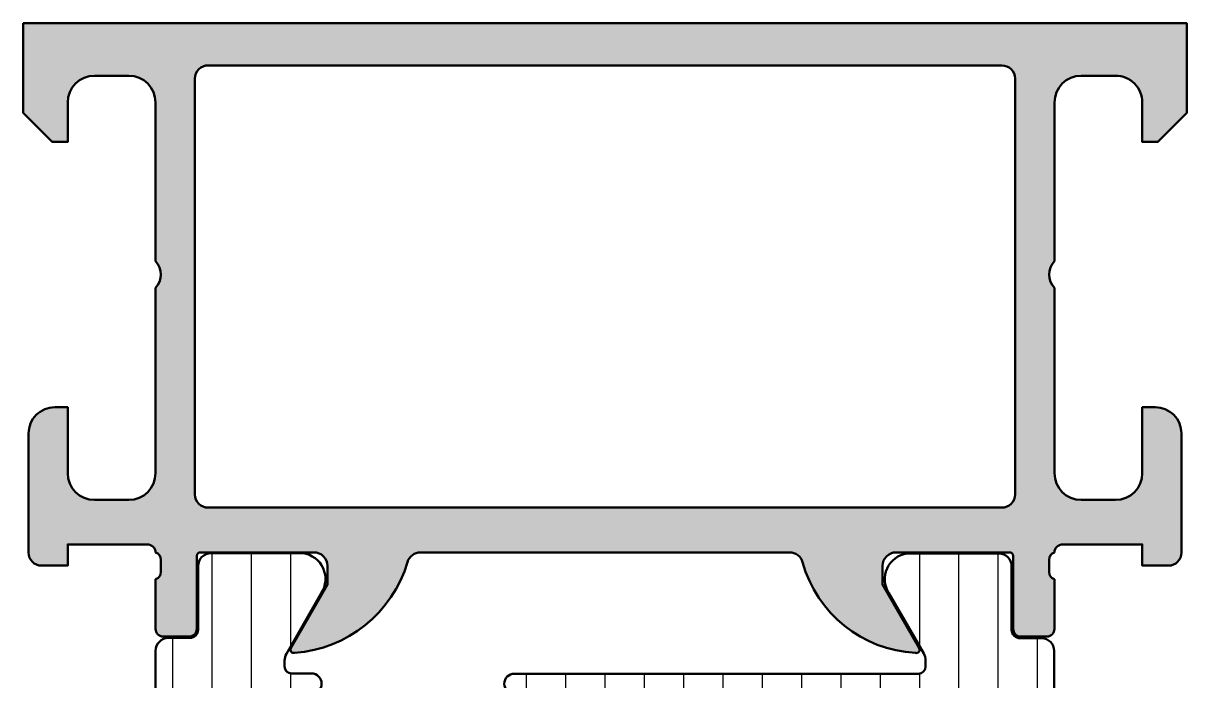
# Model space of a CAD drawing. Extents: x 0 to 104, y -25 to 90.
# Drawn here: x 30.01 to 73.99, y 65.15 to 89.98 of the extents above; entities that cross this region are included whole.
import ezdxf

# ---------------------------------------------------------------- set-up
doc = ezdxf.new("R2010")
doc.units = 0
for name, color, linetype, lineweight in [('0S-Alu contour', 7, 'Continuous', 50), ('0S-Alu hatch', 252, 'Continuous', 25), ('0S-Plastic contour', 254, 'Continuous', 50), ('0S-Plastic hatch', 253, 'Continuous', 25)]:
    doc.layers.add(name, color=color, linetype=linetype, lineweight=lineweight)
pattern_1 = [(90, (0, 0), (-1.4859, 0), [])]

# ---------------------------------------------------------------- blocks, each defined once
blk = doc.blocks.new('345120__AD4BCB00_28C8_455F_AEE7_63F53128091C_')
at = {"layer": '0S-Alu hatch'}
h = blk.add_hatch(color=256, dxfattribs=at)
edge = h.paths.add_edge_path()
edge.add_line((30.01001982400349, 89.97999999999998), (30.0100198240035, 86.59411009216667))
edge.add_line((30.0100198240035, 86.59411009216667), (31.10413754556472, 85.49999237060545))
edge.add_line((31.10413754556472, 85.49999237060545), (31.68997099584903, 85.49999237060545))
edge.add_line((31.68997099584903, 85.49999237060545), (31.68997099145812, 86.9903561048895))
edge.add_ellipse((32.70005739516879, 86.99035610490422), major_axis=(-1.010086403710666, 0), ratio=1, start_angle=270.00000000083594, end_angle=360, ccw=False)
edge.add_line((32.70005739515405, 88.0004425086149), (33.9999650182035, 88.00044250638472))
edge.add_ellipse((33.99996501530947, 86.99038769657783), major_axis=(-1.010054809806888, 0), ratio=1, start_angle=180, end_angle=269.9999998358352, ccw=False)
edge.add_line((35.01001982511636, 86.9903876965836), (35.01001982400424, 80.99398500629165))
edge.add_ellipse((34.47518048368517, 80.48999999999997), major_axis=(-0.7348836686984943, 0), ratio=1, start_angle=136.7012535035812, end_angle=223.2987464964463, ccw=False)
edge.add_line((35.01001982400448, 79.98601499370857), (35.01001982573198, 72.99005879773142))
edge.add_ellipse((33.99996102627329, 72.99005879773019), major_axis=(-1.010058799458697, 0), ratio=1, start_angle=90.000000000071, end_angle=180, ccw=False)
edge.add_line((33.99996102627453, 71.9799999982715), (32.70005846513385, 71.97999999617475))
edge.add_ellipse((32.70005846646215, 72.99008747058362), major_axis=(-1.010087474408862, 0), ratio=1, start_angle=0, end_angle=89.99999992465428, ccw=False)
edge.add_line((31.68997099205329, 72.99008747056892), (31.6899709958632, 75.48000000007649))
edge.add_line((31.6899709958632, 75.48000000007649), (31.20005846637092, 75.4800000038252))
edge.add_arc((31.20005846640918, 74.4899125294693), 0.9900874743559029, 90.00000000221404, 180.0007771263279)
edge.add_line((30.20997099214435, 74.48989910051021), (30.21003203054565, 69.98997024217189))
edge.add_arc((30.70000129041309, 69.98997688836201), 0.4899692599125232, 180.0007771887011, 269.9995628680093)
edge.add_line((30.6999975522453, 69.50000762846375), (31.69003203103475, 69.50000007628228))
edge.add_line((31.69003203103475, 69.50000007628228), (31.69003203103475, 70.29999542236327))
edge.add_line((31.69003203103475, 70.29999542236327), (34.69993025669233, 70.29999542236327))
edge.add_ellipse((34.70055755761948, 69.99062467693963), major_axis=(-0.3093713814017529, 0), ratio=1, start_angle=181.2535277078322, end_angle=270.11617661619397, ccw=False)
edge.add_ellipse((34.92109182472665, 69.72247177861031), major_axis=(-0.2888950563268075, 0), ratio=1, start_angle=178.8557447408052, end_angle=252.1064047614534, ccw=False)
edge.add_line((35.20992927126912, 69.716702632669), (35.20992927126913, 69.26330995992463))
edge.add_ellipse((34.92106117562599, 69.25754871113688), major_axis=(-0.2889255417371193, 0), ratio=1, start_angle=107.9133206864804, end_angle=181.1425681414681, ccw=False)
edge.add_line((35.00992827126913, 68.98262943574855), (35.00992827126913, 67.10999437060545))
edge.add_arc((35.29992827126913, 67.10999437060543), 0.2899999999999991, 180, 270)
edge.add_line((35.29992827126913, 66.81999437060543), (36.27990259031192, 66.81999437060546))
edge.add_arc((36.27990259031192, 67.10999437060545), 0.289999999999992, 270.0000000000014, 360)
edge.add_line((36.56990259031191, 67.10999437060545), (36.56990259031192, 69.86999237060544))
edge.add_ellipse((36.69990259031191, 69.86999237060546), major_axis=(-0.1299999999999954, 0), ratio=1, start_angle=270.00172819864645, end_angle=360, ccw=False)
edge.add_line((36.69989866915357, 69.99999237054632), (40.9998952533339, 70.00012207024645))
edge.add_ellipse((40.99991063594465, 69.49013495270451), major_axis=(-0.5099871177739304, 0), ratio=1, start_angle=180, end_angle=270.00172819791635, ccw=False)
edge.add_line((41.50989775371859, 69.49013495270451), (41.50989775369089, 68.78744563776674))
edge.add_line((41.50989775369089, 68.78744563776674), (40.12053311515373, 66.3809875903686))
edge.add_arc((40.23549584066673, 66.3276971746127), 0.1267134431258742, 155.1301469601602, 285.3449848643915)
edge.add_arc((39.92092961992366, 71.00638100774353), 4.813483216037499, 274.1471000586061, 343.4516360774273)
edge.add_ellipse((45.02391231498486, 69.4901220703124), major_axis=(-0.5100000000000832, 0), ratio=1, start_angle=269.9999999999992, end_angle=343.45163607743103, ccw=False)
edge.add_line((45.02391231498487, 70.00012207031247), (58.97899216622349, 70.00012207031249))
edge.add_ellipse((58.97899216622347, 69.49012207031234), major_axis=(-0.5100000000001473, 0), ratio=1, start_angle=195.5022685849568, end_angle=269.9999999999984, ccw=False)
edge.add_arc((63.97793569554375, 70.87666495980142), 4.67767169293935, 195.5022685849554, 266.9729966327641)
edge.add_arc((63.76732575708095, 66.32526302328627), 0.1251541355330906, 253.0907041385972, 386.3817672936331)
edge.add_line((63.87944549077118, 66.38087527875453), (62.49001600930634, 68.78744563776672))
edge.add_line((62.49001600930634, 68.78744563776672), (62.49001600927865, 69.49013495270411))
edge.add_ellipse((63.00000312705274, 69.49013495270435), major_axis=(-0.5099871177740951, 0), ratio=1, start_angle=270.00009934836737, end_angle=360, ccw=False)
edge.add_line((63.00000224275746, 70.00012207047767), (67.3000416381901, 70.00012952636665))
edge.add_ellipse((67.30004186360382, 69.8701296997072), major_axis=(-0.1299998266596383, 0), ratio=1, start_angle=180, end_angle=270.0000993482501, ccw=False)
edge.add_line((67.43004169026347, 69.87012969970701), (67.43004169026345, 67.11013169970701))
edge.add_arc((67.72004169026344, 67.11013169970701), 0.2900000000000062, 180, 270.0000000000028)
edge.add_line((67.72004169026347, 66.820131699707), (68.70001600930621, 66.820131699707))
edge.add_arc((68.70001600930621, 67.11013169970701), 0.2900000000000062, 270, 360)
edge.add_line((68.99001600930622, 67.11013169970701), (68.99001600930622, 68.98276676485011))
edge.add_ellipse((69.07888310494936, 69.25768604023841), major_axis=(-0.2889255417370959, 0), ratio=1, start_angle=-1.1425681412202948, end_angle=72.08667931351869, ccw=False)
edge.add_line((68.79001500930622, 69.26344728902491), (68.79001500930623, 69.71683996177029))
edge.add_ellipse((69.07885245584922, 69.72260910771564), major_axis=(-0.2888950563273979, 0), ratio=1, start_angle=-72.10678556623918, end_angle=1.1442552599934857, ccw=False)
edge.add_ellipse((69.29932459227003, 69.99068701524968), major_axis=(-0.3093091018264444, 0), ratio=1, start_angle=269.8785649570831, end_angle=358.73221604357985, ccw=False)
edge.add_line((69.2999801542722, 70.29999542236325), (72.30987791726523, 70.29999542236327))
edge.add_line((72.30987791726523, 70.29999542236327), (72.30987791726523, 69.50000007628228))
edge.add_line((72.30987791726523, 69.50000007628228), (73.2999123960666, 69.50000762846372))
edge.add_arc((73.29990865789183, 69.98997688835702), 0.4899692599075602, 270.0004371328058, 359.9992228117678)
edge.add_line((73.78987791775431, 69.98997024217388), (73.7899389561556, 74.48989910051957))
edge.add_arc((72.79985148185719, 74.48991252943571), 0.9900874743894764, 359.9992228764861, 450.0000000002698)
edge.add_line((72.79985148185253, 75.48000000382518), (72.30993895243678, 75.48000000007649))
edge.add_line((72.30993895243678, 75.48000000007649), (72.3099389562467, 72.99008747058421))
edge.add_ellipse((71.29985148184491, 72.99008747057654), major_axis=(-1.010087474401785, 0), ratio=1, start_angle=90.00000006134832, end_angle=180, ccw=False)
edge.add_line((71.29985148292644, 71.97999999617475), (69.99994270196751, 71.97999999861781))
edge.add_ellipse((69.99994270197689, 72.99004876278987), major_axis=(-1.01004876417204, 0), ratio=1, start_angle=0, end_angle=89.999999999468, ccw=False)
edge.add_line((68.98989393780485, 72.99004876279929), (68.98989393899305, 79.98601499370825))
edge.add_ellipse((69.52473327931207, 80.48999999999997), major_axis=(-0.7348836686985074, 0), ratio=1, start_angle=-43.2987464964765, end_angle=43.29874649645137, ccw=False)
edge.add_line((68.98989393899328, 80.99398500629194), (68.98989393830392, 86.99039773154487))
edge.add_ellipse((69.99993871282162, 86.99039773154546), major_axis=(-1.010044774517695, 0), ratio=1, start_angle=270.0000001645236, end_angle=360, ccw=False)
edge.add_line((69.9999387099213, 88.00044250606315), (71.29985255312631, 88.0004425086149))
edge.add_ellipse((71.2998525531361, 86.99035610490915), major_axis=(-1.010086403705727, 0), ratio=1, start_angle=180, end_angle=270.00000000055536, ccw=False)
edge.add_line((72.30993895684183, 86.99035610491894), (72.30993895245093, 85.49999237060545))
edge.add_line((72.30993895245093, 85.49999237060545), (72.89577240273525, 85.49999237060545))
edge.add_line((72.89577240273525, 85.49999237060545), (73.98989012429645, 86.59411009216666))
edge.add_line((73.98989012429645, 86.59411009216666), (73.98989012429648, 89.97999999999998))
edge.add_line((73.98989012429648, 89.97999999999998), (30.01001982400349, 89.97999999999998))
edge = h.paths.add_edge_path()
edge.add_ellipse((37.00003782366018, 87.88999115561674), major_axis=(-0.5000027408751322, 0), ratio=1, start_angle=269.9999999999992, end_angle=360, ccw=False)
edge.add_line((37.00003782366019, 88.38999389649186), (66.99987868020467, 88.38999389648433))
edge.add_ellipse((66.99987593933707, 87.88999115561674), major_axis=(-0.500002740875118, 0), ratio=1, start_angle=180, end_angle=269.9996859214303, ccw=False)
edge.add_line((67.49987868021219, 87.889991155617), (67.4998786802122, 72.18999968910977))
edge.add_ellipse((66.99987593933709, 72.18999968910977), major_axis=(-0.500002740875118, 0), ratio=1, start_angle=89.9999999999983, end_angle=180, ccw=False)
edge.add_line((66.99987593933707, 71.68999694823465), (37.00003782366006, 71.68999694823465))
edge.add_ellipse((37.00003782366019, 72.18999968910978), major_axis=(-0.5000027408751322, 0), ratio=1, start_angle=0, end_angle=89.99999999998528, ccw=False)
edge.add_line((36.50003508278505, 72.18999968910978), (36.50003508278505, 87.889991155617))
at = {"layer": '0S-Alu contour', "color": 7}
for points in [[(30.01001982400349, 89.97999999999998), (30.0100198240035, 86.59411009216667), (31.10413754556472, 85.49999237060545), (31.68997099584903, 85.49999237060545), (31.68997099145812, 86.9903561048895)], [(72.30993895684183, 86.99035610491894), (72.30993895245093, 85.49999237060545), (72.89577240273525, 85.49999237060545), (73.98989012429645, 86.59411009216666), (73.98989012429648, 89.97999999999998), (30.01001982400349, 89.97999999999998)], [(32.70005739515405, 88.0004425086149), (33.9999650182035, 88.00044250638472)], [(37.00003782366019, 88.38999389649186), (66.99987868020467, 88.38999389648433)], [(69.9999387099213, 88.00044250606315), (71.29985255312631, 88.0004425086149)], [(36.50003508278505, 72.18999968910978), (36.50003508278505, 87.889991155617)], [(67.49987868021219, 87.889991155617), (67.4998786802122, 72.18999968910977)], [(35.01001982511636, 86.9903876965836), (35.01001982400424, 80.99398500629165)], [(68.98989393899328, 80.99398500629194), (68.98989393830392, 86.99039773154487)], [(35.01001982400448, 79.98601499370857), (35.01001982573198, 72.99005879773142)], [(68.98989393780485, 72.99004876279929), (68.98989393899305, 79.98601499370825)], [(31.68997099205329, 72.99008747056892), (31.6899709958632, 75.48000000007649), (31.20005846637092, 75.4800000038252)], [(72.79985148185253, 75.48000000382518), (72.30993895243678, 75.48000000007649), (72.3099389562467, 72.99008747058421)], [(30.20997099214435, 74.48989910051021), (30.21003203054565, 69.98997024217189)], [(73.78987791775431, 69.98997024217388), (73.7899389561556, 74.48989910051957)], [(33.99996102627453, 71.9799999982715), (32.70005846513385, 71.97999999617475)], [(66.99987593933707, 71.68999694823465), (37.00003782366006, 71.68999694823465)], [(71.29985148292644, 71.97999999617475), (69.99994270196751, 71.97999999861781)], [(30.6999975522453, 69.50000762846375), (31.69003203103475, 69.50000007628228), (31.69003203103475, 70.29999542236327), (34.69993025669233, 70.29999542236327)], [(36.69989866915357, 69.99999237054632), (40.9998952533339, 70.00012207024645)], [(45.02391231498487, 70.00012207031247), (58.97899216622349, 70.00012207031249)], [(63.00000224275746, 70.00012207047767), (67.3000416381901, 70.00012952636665)], [(69.2999801542722, 70.29999542236325), (72.30987791726523, 70.29999542236327), (72.30987791726523, 69.50000007628228), (73.2999123960666, 69.50000762846372)], [(35.20992927126912, 69.716702632669), (35.20992927126913, 69.26330995992463)], [(36.56990259031191, 67.10999437060545), (36.56990259031192, 69.86999237060544)], [(41.50989775371859, 69.49013495270451), (41.50989775369089, 68.78744563776674), (40.12053311515373, 66.3809875903686)], [(63.87944549077118, 66.38087527875453), (62.49001600930634, 68.78744563776672), (62.49001600927865, 69.49013495270411)], [(67.43004169026347, 69.87012969970701), (67.43004169026345, 67.11013169970701)], [(68.79001500930622, 69.26344728902491), (68.79001500930623, 69.71683996177029)], [(35.00992827126913, 68.98262943574855), (35.00992827126913, 67.10999437060545)], [(68.99001600930622, 67.11013169970701), (68.99001600930622, 68.98276676485011)], [(35.29992827126913, 66.81999437060543), (36.27990259031192, 66.81999437060546)], [(67.72004169026347, 66.820131699707), (68.70001600930621, 66.820131699707)]]:
    blk.add_lwpolyline(points, dxfattribs=at)
at = {"layer": '0S-Alu contour', "color": 7, "extrusion": (0, 0, -1)}
for centre, radius, start, end in [((-32.70005739516879, 86.99035610490422), 1.010086403710666, 0, 89.99999999916409), ((-33.99996501530947, 86.99038769657783), 1.010054809806888, 90.00000016416485, 180), ((-37.00003782366018, 87.88999115561674), 0.5000027408751322, 0, 90.00000000000081), ((-66.99987593933707, 87.88999115561674), 0.500002740875118, 90.00031407856972, 180), ((-69.99993871282162, 86.99039773154546), 1.010044774517695, 0, 89.9999998354764), ((-71.2998525531361, 86.99035610490915), 1.010086403705727, 89.99999999944463, 180), ((-34.47518048368517, 80.48999999999997), 0.7348836686984943, 136.7012535035537, 223.2987464964188), ((-69.52473327931207, 80.48999999999997), 0.7348836686985074, 316.7012535035486, 43.29874649647645), ((-32.70005846646215, 72.99008747058362), 1.010087474408862, 270.0000000753457, 0), ((-33.99996102627329, 72.99005879773019), 1.010058799458697, 180, 269.999999999929), ((-69.99994270197689, 72.99004876278987), 1.01004876417204, 270.0000000005321, 0), ((-71.29985148184491, 72.99008747057654), 1.010087474401785, 180, 269.9999999386517), ((-37.00003782366019, 72.18999968910978), 0.5000027408751322, 270.0000000000147, 0), ((-66.99987593933709, 72.18999968910977), 0.500002740875118, 180, 270.0000000000017), ((-34.70055755761948, 69.99062467693963), 0.3093713814017529, 89.88382338380605, 178.7464722921678), ((-34.92109182472665, 69.72247177861031), 0.2888950563268075, 107.8935952385466, 181.1442552591949), ((-36.69990259031191, 69.86999237060546), 0.1299999999999954, 0, 89.99827180135355), ((-40.99991063594465, 69.49013495270451), 0.5099871177739304, 89.99827180208368, 180), ((-45.02391231498486, 69.4901220703124), 0.5100000000000832, 16.54836392256897, 90.0000000000008), ((-58.97899216622347, 69.49012207031234), 0.5100000000001473, 90.0000000000016, 164.4977314150432), ((-63.00000312705274, 69.49013495270435), 0.5099871177740951, 0, 89.99990065163264), ((-67.30004186360382, 69.8701296997072), 0.1299998266596383, 89.9999006517499, 180), ((-69.07885245584922, 69.72260910771564), 0.2888950563273979, 358.8557447400065, 72.10678556623934), ((-69.29932459227003, 69.99068701524968), 0.3093091018264444, 1.267783956420139, 90.12143504291694), ((-34.92106117562599, 69.25754871113688), 0.2889255417371193, 178.8574318585319, 252.0866793135196), ((-69.07888310494936, 69.25768604023841), 0.2889255417370959, 287.9133206864813, 1.14256814122025)]:
    blk.add_arc(centre, radius, start, end, dxfattribs=at)
at = {"layer": '0S-Alu contour', "color": 7}
for centre, radius, start, end in [((31.20005846640918, 74.4899125294693), 0.9900874743559029, 90.00000000221404, 180.0007771263279), ((72.79985148185719, 74.48991252943571), 0.9900874743894764, 359.9992228764861, 90.00000000026975), ((30.70000129041309, 69.98997688836201), 0.4899692599125232, 180.0007771887011, 269.9995628680093), ((73.29990865789183, 69.98997688835702), 0.4899692599075602, 270.0004371328058, 359.9992228117678), ((39.92092961992366, 71.00638100774353), 4.813483216037499, 274.1471000586061, 343.4516360774273), ((63.97793569554375, 70.87666495980142), 4.67767169293935, 195.5022685849554, 266.9729966327641), ((35.29992827126913, 67.10999437060543), 0.2899999999999991, 180, 270), ((36.27990259031192, 67.10999437060545), 0.289999999999992, 270.0000000000014, 0), ((67.72004169026344, 67.11013169970701), 0.2900000000000062, 180, 270.0000000000028), ((68.70001600930621, 67.11013169970701), 0.2900000000000062, 270, 0), ((40.23549584066673, 66.3276971746127), 0.1267134431258742, 155.1301469601602, 285.3449848643915), ((63.76732575708095, 66.32526302328627), 0.1251541355330906, 253.0907041385972, 26.38176729363305)]:
    blk.add_arc(centre, radius, start, end, dxfattribs=at)
blk = doc.blocks.new('284599__5489AD20_7511_4468_A2F4_61C1FBB0407B___2CBFC579_4E90_4104_95AC_3E2B73930142_')
at = {"layer": '0S-Plastic hatch'}
h = blk.add_hatch(dxfattribs=at)
h.set_pattern_fill('ANSI31', color=256, scale=0.4680000000000001, angle=45, style=0)
h.set_pattern_definition(pattern_1)
edge = h.paths.add_edge_path()
edge.add_arc((36.31035115734402, 67.08000300004718), 0.3100000000000023, 269.9999999994918, 360.0079247372467)
edge.add_line((36.62035115437881, 67.08004587700192), (36.62001921162703, 69.47993624934641))
edge.add_ellipse((37.11001518437641, 69.48000402261776), major_axis=(-0.4899959774363704, 0), ratio=1, start_angle=-90.00000000107758, end_angle=0.007924804668903107, ccw=False)
edge.add_line((37.11001518438563, 69.97000000005413), (40.58584232019495, 69.97000000004716))
edge.add_ellipse((40.44424867311881, 68.99018192532434), major_axis=(-0.9899960709244767, 0), ratio=1, start_angle=147.2592430116171, end_angle=261.77710364109817, ccw=False)
edge.add_line((41.27696037809969, 68.45475365110477), (39.95832421846442, 66.17080851286093))
edge.add_arc((40.39999718952937, 65.9158085390754), 0.5099999999999713, 150.0000034006556, 180.0057438232341)
edge.add_line((39.88999719209211, 65.91575741227533), (39.89001982531967, 65.68997393547717))
edge.add_arc((40.15001982405851, 65.69000000009252), 0.2600000000453182, 180.0057438170791, 269.9999999938667)
edge.add_line((40.15001982403068, 65.43000000004722), (40.90042646339479, 65.43000000004717))
edge.add_ellipse((40.90042646339479, 65.04074092693043), major_axis=(-0.3892590731167473, 0), ratio=1, start_angle=89.99999999999898, end_angle=269.999999999999, ccw=False)
edge.add_arc((40.90042646339479, 64.3400000000471), 0.3114818537665798, 90.00000000000134, 180)
edge.add_line((40.58894460962821, 64.3400000000471), (40.5889446096282, 64.13942920476094))
edge.add_ellipse((40.29951540491444, 64.13942920476094), major_axis=(-0.2894292047137625, 0), ratio=1, start_angle=0, end_angle=180, ccw=False)
edge.add_line((40.01008620020067, 64.13942920476094), (40.01008620020066, 64.34000000004725))
edge.add_arc((39.70008620020069, 64.34000000004724), 0.3099999999999667, 0, 86.6615612799523)
edge.add_line((39.71813867315834, 64.64947392175971), (39.5350070145432, 64.64947392175972))
edge.add_arc((39.53500701454318, 64.43947392175966), 0.2100000000000648, 89.99999999999419, 119.999999999996)
edge.add_line((39.43000701454316, 64.62133925655445), (37.79501982400363, 63.6773789619747))
edge.add_arc((38.80001982400369, 61.93666790036814), 2.009999999999894, 120.0000000000039, 180)
edge.add_line((36.7900198240038, 61.93666790036814), (36.79001982400379, 20.54333209967907))
edge.add_arc((38.80001982400376, 20.54333209967906), 2.009999999999962, 180, 240.0000000000016)
edge.add_line((37.79501982400383, 18.80262103807234), (39.4300070145435, 17.85866074349273))
edge.add_arc((39.5350070145435, 18.04052607828747), 0.2100000000000019, 240.0000000000012, 270.0000000000155)
edge.add_line((39.53500701454355, 17.83052607828747), (39.71813867315831, 17.83052607828752))
edge.add_arc((39.70008620020072, 18.13999999999997), 0.3099999999999475, 273.3384387200362, 360)
edge.add_line((40.01008620020066, 18.13999999999997), (40.01008620020066, 18.34057079528622))
edge.add_ellipse((40.29951540491443, 18.34057079528622), major_axis=(-0.2894292047137625, 0), ratio=1, start_angle=180, end_angle=360, ccw=False)
edge.add_line((40.58894460962819, 18.34057079528621), (40.58894460962819, 18.14000000000007))
edge.add_arc((40.90042646339472, 18.14000000000006), 0.31148185376653, 180, 270.0000000000052)
edge.add_ellipse((40.90042646339477, 17.43925907311677), major_axis=(-0.3892590731167544, 0), ratio=1, start_angle=90.00000000000318, end_angle=270.0000000000031, ccw=False)
edge.add_line((40.90042646339479, 17.05000000000002), (40.15001982403066, 17.04999999999999))
edge.add_arc((40.15001982403068, 16.78999999998251), 0.2600000000174809, 90.00000000000314, 179.9942561767024)
edge.add_line((39.89001982531967, 16.79002606462569), (39.88999719209208, 16.56424258771628))
edge.add_arc((40.39999718942559, 16.56419146094403), 0.5099999998962019, 179.9942561797482, 209.9999966024728)
edge.add_line((39.95832421846442, 16.30919148718627), (41.27696037809966, 14.02524634894245))
edge.add_ellipse((40.44424867311881, 13.48981807472284), major_axis=(-0.9899960709244806, 0), ratio=1, start_angle=98.22289635890257, end_angle=212.7407569883865, ccw=False)
edge.add_line((40.58584232019496, 12.50999999999999), (37.1100151843856, 12.50999999999302))
edge.add_ellipse((37.11001518438562, 12.9999959774386), major_axis=(-0.4899959774455791, 0), ratio=1, start_angle=-0.0003024817733034979, end_angle=89.9999999999983, ccw=False)
edge.add_line((36.62001920694687, 12.99999856427788), (36.62035115437881, 15.39995412303326))
edge.add_arc((36.31035115733804, 15.399996999994), 0.3100000000059852, 359.9920752615574, 449.9999999994024)
edge.add_line((36.31035115734127, 15.70999699999998), (35.50001714510139, 15.70999699999281))
edge.add_ellipse((35.50001714510143, 16.19999432109045), major_axis=(-0.4899973210976381, 0), ratio=1, start_angle=0, end_angle=89.99999999999591, ccw=False)
edge.add_line((35.01001982400378, 16.1999943210905), (35.01001982400378, 18.03999999999998))
edge.add_arc((34.80001982400376, 18.03999999999998), 0.2100000000000222, 0, 90.00000000000193)
edge.add_line((34.80001982400376, 18.25000000000001), (30.70001982400379, 18.24999999999995))
edge.add_ellipse((30.70001982400379, 18.73999999999995), major_axis=(-0.4899999999999949, 0), ratio=1, start_angle=0, end_angle=90, ccw=False)
edge.add_line((30.2100198240038, 18.73999999999995), (30.2100198240038, 19.57074922337434))
edge.add_ellipse((31.20001982400378, 19.57074922337434), major_axis=(-0.9899999999999842, 0), ratio=1, start_angle=285.00000000000273, end_angle=360, ccw=False)
edge.add_line((30.94378896935224, 20.5270157914005), (31.69001982400379, 20.7269677462716))
edge.add_line((31.69001982400379, 20.7269677462716), (31.69001982400379, 19.73))
edge.add_line((31.69001982400379, 19.73), (34.00001982400379, 19.73))
edge.add_arc((34.00001982400378, 20.74000000000001), 1.010000000000001, 270.0000000000004, 360)
edge.add_line((35.01001982400378, 20.74000000000001), (35.01001982400379, 23.74000000000002))
edge.add_arc((34.00001982400385, 23.74000000000002), 1.009999999999941, 0, 89.9999999999992)
edge.add_line((34.00001982400386, 24.74999999999996), (31.69001982400379, 24.74999999999998))
edge.add_line((31.69001982400379, 24.74999999999998), (31.69001982400379, 23.75303225372848))
edge.add_line((31.69001982400379, 23.75303225372848), (30.94378896935245, 23.95298420859941))
edge.add_ellipse((31.20001982400388, 24.9092507766257), major_axis=(-0.9900000000000998, 0), ratio=1, start_angle=0, end_angle=75.00000000000517, ccw=False)
edge.add_line((30.21001982400378, 24.90925077662572), (30.21001982400379, 25.74000000000005))
edge.add_ellipse((30.70001982400376, 25.74000000000004), major_axis=(-0.4899999999999701, 0), ratio=1, start_angle=270.0000000000008, end_angle=360, ccw=False)
edge.add_line((30.70001982400375, 26.23000000000001), (34.5000198240038, 26.23000000000001))
edge.add_arc((34.5000198240038, 26.73999999999999), 0.5099999999999838, 270, 360)
edge.add_line((35.01001982400378, 26.73999999999999), (35.01001982400378, 55.74000000004719))
edge.add_arc((34.50001982400378, 55.74000000004719), 0.5100000000000052, 0, 90.0000000000008)
edge.add_line((34.50001982400377, 56.25000000004719), (30.70001982400376, 56.25000000004719))
edge.add_ellipse((30.70001982400376, 56.74000000004716), major_axis=(-0.4899999999999664, 0), ratio=1, start_angle=0, end_angle=89.9999999999996, ccw=False)
edge.add_line((30.2100198240038, 56.74000000004715), (30.21001982400378, 57.57074922342158))
edge.add_ellipse((31.20001982400376, 57.57074922342159), major_axis=(-0.9899999999999771, 0), ratio=1, start_angle=284.9999999999974, end_angle=360, ccw=False)
edge.add_line((30.94378896935231, 58.52701579144775), (31.69001982400378, 58.72696774631877))
edge.add_line((31.69001982400378, 58.72696774631877), (31.69001982400379, 57.73000000004719))
edge.add_line((31.69001982400379, 57.73000000004719), (34.00001982400379, 57.73000000004719))
edge.add_arc((34.00001982400378, 58.7400000000472), 1.010000000000005, 270.0000000000004, 360)
edge.add_line((35.01001982400378, 58.74000000004719), (35.01001982400378, 61.7400000000472))
edge.add_arc((34.00001982400379, 61.7400000000472), 1.009999999999998, 0, 90.0000000000012)
edge.add_line((34.00001982400377, 62.7500000000472), (31.69001982400379, 62.75000000004713))
edge.add_line((31.69001982400379, 62.75000000004713), (31.69001982400379, 61.75303225377563))
edge.add_line((31.69001982400379, 61.75303225377563), (30.94378896935217, 61.95298420864675))
edge.add_ellipse((31.20001982400372, 62.90925077667285), major_axis=(-0.9899999999999335, 0), ratio=1, start_angle=0, end_angle=74.99999999999591, ccw=False)
edge.add_line((30.21001982400379, 62.90925077667285), (30.21001982400379, 63.74000000004723))
edge.add_ellipse((30.70001982400379, 63.74000000004722), major_axis=(-0.4899999999999985, 0), ratio=1, start_angle=270.0000000000004, end_angle=360, ccw=False)
edge.add_line((30.70001982400379, 64.23000000004723), (34.80001982400378, 64.23000000004716))
edge.add_arc((34.80001982400377, 64.44000000004716), 0.210000000000008, 270.0000000000019, 360)
edge.add_line((35.01001982400378, 64.44000000004716), (35.01001982400378, 66.2800056789567))
edge.add_ellipse((35.5000171451015, 66.28000567895668), major_axis=(-0.4899973210977109, 0), ratio=1, start_angle=270.0000000000008, end_angle=360, ccw=False)
edge.add_line((35.50001714510149, 66.77000300005437), (36.31035115734127, 66.77000300004718))
at = {"layer": '0S-Plastic contour', "color": 7}
for points in [[(37.11001518438563, 69.97000000005413), (40.58584232019495, 69.97000000004716)], [(36.62035115437881, 67.08004587700192), (36.62001921162703, 69.47993624934641)], [(41.27696037809969, 68.45475365110477), (39.95832421846442, 66.17080851286093)], [(35.50001714510149, 66.77000300005437), (36.31035115734127, 66.77000300004718)], [(35.01001982400378, 64.44000000004716), (35.01001982400378, 66.2800056789567)], [(39.88999719209211, 65.91575741227533), (39.89001982531967, 65.68997393547717)], [(40.15001982403068, 65.43000000004722), (40.90042646339479, 65.43000000004717)], [(30.70001982400379, 64.23000000004723), (34.80001982400378, 64.23000000004716)], [(39.43000701454316, 64.62133925655445), (37.79501982400363, 63.6773789619747)], [(39.71813867315834, 64.64947392175971), (39.5350070145432, 64.64947392175972)], [(40.01008620020067, 64.13942920476094), (40.01008620020066, 64.34000000004725)], [(40.58894460962821, 64.3400000000471), (40.5889446096282, 64.13942920476094)], [(30.21001982400379, 62.90925077667285), (30.21001982400379, 63.74000000004723)], [(34.00001982400377, 62.7500000000472), (31.69001982400379, 62.75000000004713), (31.69001982400379, 61.75303225377563), (30.94378896935217, 61.95298420864675)], [(35.01001982400378, 58.74000000004719), (35.01001982400378, 61.7400000000472)], [(36.7900198240038, 61.93666790036814), (36.79001982400379, 20.54333209967907)], [(30.94378896935231, 58.52701579144775), (31.69001982400378, 58.72696774631877), (31.69001982400379, 57.73000000004719), (34.00001982400379, 57.73000000004719)], [(30.2100198240038, 56.74000000004715), (30.21001982400378, 57.57074922342158)], [(34.50001982400377, 56.25000000004719), (30.70001982400376, 56.25000000004719)], [(35.01001982400378, 26.73999999999999), (35.01001982400378, 55.74000000004719)], [(30.70001982400375, 26.23000000000001), (34.5000198240038, 26.23000000000001)], [(30.21001982400378, 24.90925077662572), (30.21001982400379, 25.74000000000005)], [(34.00001982400386, 24.74999999999996), (31.69001982400379, 24.74999999999998), (31.69001982400379, 23.75303225372848), (30.94378896935245, 23.95298420859941)], [(35.01001982400378, 20.74000000000001), (35.01001982400379, 23.74000000000002)], [(30.94378896935224, 20.5270157914005), (31.69001982400379, 20.7269677462716), (31.69001982400379, 19.73), (34.00001982400379, 19.73)], [(30.2100198240038, 18.73999999999995), (30.2100198240038, 19.57074922337434)], [(37.79501982400383, 18.80262103807234), (39.4300070145435, 17.85866074349273)], [(34.80001982400376, 18.25000000000001), (30.70001982400379, 18.24999999999995)], [(35.01001982400378, 16.1999943210905), (35.01001982400378, 18.03999999999998)], [(40.01008620020066, 18.13999999999997), (40.01008620020066, 18.34057079528622)], [(40.58894460962819, 18.34057079528621), (40.58894460962819, 18.14000000000007)], [(39.53500701454355, 17.83052607828747), (39.71813867315831, 17.83052607828752)], [(39.89001982531967, 16.79002606462569), (39.88999719209208, 16.56424258771628)], [(40.90042646339479, 17.05000000000002), (40.15001982403066, 17.04999999999999)], [(39.95832421846442, 16.30919148718627), (41.27696037809966, 14.02524634894245)], [(36.31035115734127, 15.70999699999998), (35.50001714510139, 15.70999699999281)], [(36.62001920694687, 12.99999856427788), (36.62035115437881, 15.39995412303326)], [(40.58584232019496, 12.50999999999999), (37.1100151843856, 12.50999999999302)]]:
    blk.add_lwpolyline(points, dxfattribs=at)
at = {"layer": '0S-Plastic contour', "color": 7, "extrusion": (0, 0, -1)}
for centre, radius, start, end in [((-37.11001518437641, 69.48000402261776), 0.4899959774363705, 359.9920751953311, 90.00000000107762), ((-40.44424867311881, 68.99018192532434), 0.9899960709244767, 98.22289635890186, 212.740756988383), ((-35.5000171451015, 66.28000567895668), 0.4899973210977109, 0, 89.99999999999918), ((-40.90042646339479, 65.04074092693043), 0.3892590731167473, 90.00000000000104, 270.000000000001), ((-30.70001982400379, 63.74000000004722), 0.4899999999999985, 0, 89.99999999999959), ((-40.29951540491444, 64.13942920476094), 0.2894292047137625, 180, 0), ((-31.20001982400372, 62.90925077667285), 0.9899999999999337, 285.0000000000041, 0), ((-31.20001982400376, 57.57074922342159), 0.9899999999999771, 0, 75.00000000000264), ((-30.70001982400376, 56.74000000004716), 0.4899999999999665, 270.0000000000004, 0), ((-30.70001982400376, 25.74000000000004), 0.4899999999999701, 0, 89.99999999999918), ((-31.20001982400388, 24.9092507766257), 0.9900000000000998, 284.9999999999948, 0), ((-31.20001982400378, 19.57074922337434), 0.9899999999999842, 0, 74.99999999999727), ((-30.70001982400379, 18.73999999999995), 0.4899999999999949, 270, 0), ((-40.29951540491443, 18.34057079528622), 0.2894292047137625, 0, 180), ((-40.90042646339477, 17.43925907311677), 0.3892590731167544, 89.99999999999687, 269.9999999999968), ((-35.50001714510143, 16.19999432109045), 0.4899973210976381, 270.0000000000041, 0), ((-40.44424867311881, 13.48981807472284), 0.9899960709244808, 147.2592430116135, 261.7771036410974), ((-37.11001518438562, 12.9999959774386), 0.4899959774455791, 270.0000000000017, 0.0003024817733149)]:
    blk.add_arc(centre, radius, start, end, dxfattribs=at)
at = {"layer": '0S-Plastic contour', "color": 7}
for centre, radius, start, end in [((36.31035115734402, 67.08000300004718), 0.3100000000000023, 269.9999999994918, 0.0079247372467711), ((40.39999718952937, 65.9158085390754), 0.5099999999999713, 150.0000034006556, 180.0057438232341), ((40.15001982405851, 65.69000000009252), 0.2600000000453182, 180.0057438170791, 269.9999999938667), ((40.90042646339479, 64.3400000000471), 0.3114818537665798, 90.00000000000134, 180), ((34.80001982400377, 64.44000000004716), 0.210000000000008, 270.0000000000019, 0), ((39.53500701454318, 64.43947392175966), 0.2100000000000648, 89.99999999999419, 119.999999999996), ((39.70008620020069, 64.34000000004724), 0.3099999999999667, 0, 86.6615612799523), ((38.80001982400369, 61.93666790036814), 2.009999999999894, 120.0000000000039, 180), ((34.00001982400379, 61.7400000000472), 1.009999999999998, 0, 90.0000000000012), ((34.00001982400378, 58.7400000000472), 1.010000000000005, 270.0000000000004, 0), ((34.50001982400378, 55.74000000004719), 0.5100000000000052, 0, 90.0000000000008), ((34.5000198240038, 26.73999999999999), 0.5099999999999838, 270, 0), ((34.00001982400385, 23.74000000000002), 1.009999999999941, 0, 89.9999999999992), ((34.00001982400378, 20.74000000000001), 1.010000000000001, 270.0000000000004, 0), ((38.80001982400376, 20.54333209967906), 2.009999999999962, 180, 240.0000000000016), ((34.80001982400376, 18.03999999999998), 0.2100000000000222, 0, 90.00000000000193), ((39.70008620020072, 18.13999999999997), 0.3099999999999475, 273.3384387200362, 0), ((40.90042646339472, 18.14000000000006), 0.31148185376653, 180, 270.0000000000052), ((39.5350070145435, 18.04052607828747), 0.2100000000000019, 240.0000000000012, 270.0000000000155), ((40.15001982403068, 16.78999999998251), 0.2600000000174809, 90.00000000000314, 179.9942561767024), ((40.39999718942559, 16.56419146094403), 0.5099999998962019, 179.9942561797482, 209.9999966024728), ((36.31035115733804, 15.399996999994), 0.3100000000059852, 359.9920752615574, 89.99999999940248)]:
    blk.add_arc(centre, radius, start, end, dxfattribs=at)
blk = doc.blocks.new('284599__A21726DA_8A89_44D6_AFB0_68EF87FF96B7___6D2689E0_EB5F_433C_AA26_90F8A80AC4B4_')
at = {"layer": '0S-Plastic hatch'}
h = blk.add_hatch(dxfattribs=at)
h.set_pattern_fill('ANSI31', color=256, scale=0.4680000000000001, angle=45, style=0)
h.set_pattern_definition(pattern_1)
edge = h.paths.add_edge_path()
edge.add_line((68.97999312112317, 66.28000567895667), (68.97999312112314, 64.4400000000472))
edge.add_arc((69.19999312112319, 64.4400000000472), 0.2200000000000415, 180, 270)
edge.add_line((69.19999312112319, 64.22000000004716), (73.29999312112315, 64.22000000004715))
edge.add_ellipse((73.2999931211232, 63.74000000004717), major_axis=(-0.4799999999999756, 0), ratio=1, start_angle=180, end_angle=270.0000000000051, ccw=False)
edge.add_line((73.77999312112317, 63.74000000004718), (73.77999312112311, 62.90925077667278))
edge.add_ellipse((72.79999312112318, 62.90925077667284), major_axis=(-0.9799999999999327, 0), ratio=1, start_angle=105.0000000000079, end_angle=180, ccw=False)
edge.add_line((73.05363578532376, 61.96264346690965), (72.31999312112313, 61.76606450750401))
edge.add_line((72.31999312112313, 61.76606450750401), (72.31999312112313, 62.76000000004708))
edge.add_line((72.31999312112313, 62.76000000004708), (69.99999312112315, 62.76000000004717))
edge.add_arc((69.99999312112311, 61.74000000004717), 1.019999999999996, 89.99999999999761, 180)
edge.add_line((68.97999312112312, 61.74000000004719), (68.97999312112307, 58.74000000004718))
edge.add_arc((69.99999312112307, 58.74000000004717), 1.019999999999996, 180, 269.9999999999976)
edge.add_line((69.99999312112303, 57.72000000004718), (72.31999312112306, 57.72000000004712))
edge.add_line((72.31999312112306, 57.72000000004712), (72.31999312112308, 58.71393549259032))
edge.add_line((72.31999312112308, 58.71393549259032), (73.05363578532352, 58.51735653318481))
edge.add_ellipse((72.79999312112305, 57.57074922342152), major_axis=(-0.9800000000000002, 0), ratio=1, start_angle=180, end_angle=255, ccw=False)
edge.add_line((73.77999312112306, 57.57074922342153), (73.77999312112303, 56.74000000004708))
edge.add_ellipse((73.29999312112307, 56.74000000004707), major_axis=(-0.4799999999999613, 0), ratio=1, start_angle=90, end_angle=180, ccw=False)
edge.add_line((73.29999312112307, 56.26000000004712), (69.49999312112303, 56.26000000004717))
edge.add_arc((69.49999312112305, 55.74000000004716), 0.5200000000000174, 90.00000000000314, 180)
edge.add_line((68.97999312112304, 55.74000000004716), (68.97999312112253, 26.73999999999999))
edge.add_arc((69.49999312112251, 26.73999999999999), 0.5199999999999818, 180, 270)
edge.add_line((69.49999312112251, 26.22000000000001), (73.29999312112255, 26.21999999999995))
edge.add_ellipse((73.2999931211226, 25.73999999999998), major_axis=(-0.4799999999999649, 0), ratio=1, start_angle=180, end_angle=270.0000000000034, ccw=False)
edge.add_line((73.77999312112256, 25.73999999999998), (73.77999312112252, 24.90925077662564))
edge.add_ellipse((72.79999312112244, 24.90925077662565), major_axis=(-0.980000000000075, 0), ratio=1, start_angle=104.99999999999369, end_angle=180, ccw=False)
edge.add_line((73.05363578532283, 23.96264346686225), (72.31999312112254, 23.76606450745684))
edge.add_line((72.31999312112254, 23.76606450745684), (72.31999312112252, 24.75999999999994))
edge.add_line((72.31999312112252, 24.75999999999994), (69.99999312112243, 24.75999999999994))
edge.add_arc((69.99999312112243, 23.74), 1.019999999999928, 90, 180)
edge.add_line((68.9799931211225, 23.74000000000002), (68.97999312112243, 20.73999999999999))
edge.add_arc((69.99999312112243, 20.73999999999998), 1.019999999999981, 180, 270)
edge.add_line((69.99999312112243, 19.72), (72.31999312112245, 19.71999999999995))
edge.add_line((72.31999312112245, 19.71999999999995), (72.31999312112247, 20.71393549254314))
edge.add_line((72.31999312112247, 20.71393549254314), (73.053635785323, 20.51735653313754))
edge.add_ellipse((72.79999312112248, 19.57074922337431), major_axis=(-0.9799999999999561, 0), ratio=1, start_angle=180, end_angle=254.99999999999682, ccw=False)
edge.add_line((73.77999312112244, 19.57074922337427), (73.77999312112239, 18.73999999999988))
edge.add_ellipse((73.29999312112238, 18.73999999999988), major_axis=(-0.4799999999999898, 0), ratio=1, start_angle=90, end_angle=180, ccw=False)
edge.add_line((73.29999312112238, 18.25999999999988), (69.19999312112242, 18.26))
edge.add_arc((69.1999931211224, 18.03999999999998), 0.2200000000000202, 89.99999999999628, 180)
edge.add_line((68.97999312112239, 18.03999999999999), (68.97999312112236, 16.1999943210905))
edge.add_ellipse((68.49999580002466, 16.1999943210905), major_axis=(-0.4799973210976845, 0), ratio=1, start_angle=90, end_angle=180, ccw=False)
edge.add_line((68.49999580002466, 15.71999699999282), (67.68966178778231, 15.71999700000002))
edge.add_arc((67.68966178778226, 15.39999699999991), 0.3200000000001104, 89.99999999998728, 180.0079248428868)
edge.add_line((67.3696617908431, 15.39995273932772), (67.36999373359484, 13.00006236694499))
edge.add_ellipse((66.88999776077102, 12.99999597740812), major_axis=(-0.4799959774150587, 0), ratio=1, start_angle=89.99999999638862, end_angle=180.0079247336595, ccw=False)
edge.add_line((66.88999776074078, 12.51999999999306), (63.41489127612707, 12.52000000000008))
edge.add_ellipse((63.5557642720073, 13.48981807472293), major_axis=(-0.9799960709244713, 0), ratio=1, start_angle=-32.754707704905115, end_angle=81.73518387497859, ccw=False)
edge.add_line((62.73159290657348, 14.0200386509234), (64.05034898099638, 16.30419148770038))
edge.add_arc((63.60001575559682, 16.56419146097192), 0.5199999999999702, 330.0000034006527, 360.0057438232976)
edge.add_line((64.12001575298385, 16.56424359025828), (64.11999311975626, 16.79002706700078))
edge.add_arc((63.8499931210404, 16.78999999992749), 0.2700000000725762, 0.0057438113683433, 89.99999998807768)
edge.add_line((63.84999312109658, 17.06000000000007), (48.57100665410336, 17.06000000000091))
edge.add_ellipse((48.57100665410337, 17.43925907311738), major_axis=(-0.3792590731164722, 0), ratio=1, start_angle=-90.00000000000102, end_angle=89.99999999999898, ccw=False)
edge.add_line((48.57100665410339, 17.81851814623385), (61.95485714260001, 17.81851814623363))
edge.add_arc((61.95485714260001, 18.14000000000016), 0.321481853766528, 270, 360)
edge.add_line((62.27633899636654, 18.14000000000016), (62.27633899636654, 18.34057079528633))
edge.add_ellipse((62.55576820108031, 18.34057079528633), major_axis=(-0.2794292047137645, 0), ratio=1, start_angle=180, end_angle=360, ccw=False)
edge.add_line((62.83519740579407, 18.34057079528632), (62.83519740579407, 18.14000000000007))
edge.add_arc((63.155197405794, 18.14000000000006), 0.3199999999999292, 180, 273.2858470668808)
edge.add_line((63.17353898004064, 17.82052607828796), (64.46500593058262, 17.82052607828754))
edge.add_arc((64.46500593058266, 18.04052607828755), 0.2200000000000166, 269.9999999999852, 300.0000000000014)
edge.add_line((64.57500593058269, 17.85000048945496), (66.20999312112238, 18.79396078403456))
edge.add_arc((65.19999312112246, 20.54333209967915), 2.019999999999978, 299.9999999999977, 360)
edge.add_line((67.21999312112244, 20.54333209967912), (67.21999312112312, 61.93666790036814))
edge.add_arc((65.19999312112324, 61.93666790036818), 2.019999999999882, 0, 59.99999999999507)
edge.add_line((66.20999312112333, 63.68603921601255), (64.5750059305838, 64.62999951059234))
edge.add_arc((64.46500593058373, 64.43947392175977), 0.2200000000000307, 59.9999999999834, 89.99999999998889)
edge.add_line((64.46500593058377, 64.65947392175981), (63.17353898004355, 64.65947392175966))
edge.add_arc((63.15519740579507, 64.34000000004731), 0.320000000000277, 86.71415293279529, 180)
edge.add_line((62.83519740579479, 64.34000000004733), (62.83519740579482, 64.13942920476106))
edge.add_ellipse((62.55576820108105, 64.13942920476106), major_axis=(-0.2794292047137716, 0), ratio=1, start_angle=0, end_angle=180, ccw=False)
edge.add_line((62.27633899636728, 64.13942920476107), (62.2763389963673, 64.34000000004718))
edge.add_arc((61.95485714260072, 64.34000000004721), 0.3214818537665778, 0, 89.99999999999747)
edge.add_line((61.95485714260073, 64.6614818538138), (48.57100665410414, 64.66148185381402))
edge.add_ellipse((48.57100665410413, 65.04074092693044), major_axis=(-0.3792590731164154, 0), ratio=1, start_angle=-89.99999999999898, end_angle=90.00000000000108, ccw=False)
edge.add_line((48.57100665410412, 65.42000000004685), (63.84999312109631, 65.42000000004731))
edge.add_arc((63.84999312109631, 65.69000000006477), 0.2700000000174612, 270, 359.9942561767024)
edge.add_line((64.11999311975705, 65.68997293293532), (64.12001575298491, 65.91575641268227))
edge.add_arc((63.60001575559754, 65.9158085390754), 0.5200000000000208, 359.9942564954373, 389.999996599348)
edge.add_line((64.05034898099714, 66.17580851234698), (62.73159290657436, 68.459961349124))
edge.add_ellipse((63.55576427200821, 68.99018192532444), major_axis=(-0.9799960709244782, 0), ratio=1, start_angle=-81.73518387497239, end_angle=32.754707704901875, ccw=False)
edge.add_line((63.41489127612788, 69.96000000004727), (66.88999776074147, 69.96000000005418))
edge.add_ellipse((66.88999776074144, 69.48000402260864), major_axis=(-0.4799959774455403, 0), ratio=1, start_angle=179.9920752627074, end_angle=269.9999999999966, ccw=False)
edge.add_line((67.36999373359572, 69.47993763304146), (67.36966179084392, 67.08004726074341))
edge.add_arc((67.6896617877948, 67.08000300005907), 0.320000000011834, 179.9920751549516, 269.9999999978448)
edge.add_line((67.68966178778277, 66.76000300004723), (68.49999580002567, 66.76000300005437))
edge.add_ellipse((68.49999580002559, 66.28000567895678), major_axis=(-0.4799973210975849, 0), ratio=1, start_angle=180, end_angle=269.9999999999898, ccw=False)
at = {"layer": '0S-Plastic contour', "color": 7}
for points in [[(63.41489127612788, 69.96000000004727), (66.88999776074147, 69.96000000005418)], [(67.36999373359572, 69.47993763304146), (67.36966179084392, 67.08004726074341)], [(64.05034898099714, 66.17580851234698), (62.73159290657436, 68.459961349124)], [(67.68966178778277, 66.76000300004723), (68.49999580002567, 66.76000300005437)], [(68.97999312112317, 66.28000567895667), (68.97999312112314, 64.4400000000472)], [(64.11999311975705, 65.68997293293532), (64.12001575298491, 65.91575641268227)], [(48.57100665410412, 65.42000000004685), (63.84999312109631, 65.42000000004731)], [(61.95485714260073, 64.6614818538138), (48.57100665410414, 64.66148185381402)], [(64.46500593058377, 64.65947392175981), (63.17353898004355, 64.65947392175966)], [(62.27633899636728, 64.13942920476107), (62.2763389963673, 64.34000000004718)], [(62.83519740579479, 64.34000000004733), (62.83519740579482, 64.13942920476106)], [(66.20999312112333, 63.68603921601255), (64.5750059305838, 64.62999951059234)], [(69.19999312112319, 64.22000000004716), (73.29999312112315, 64.22000000004715)], [(73.77999312112317, 63.74000000004718), (73.77999312112311, 62.90925077667278)], [(73.05363578532376, 61.96264346690965), (72.31999312112313, 61.76606450750401), (72.31999312112313, 62.76000000004708), (69.99999312112315, 62.76000000004717)], [(67.21999312112244, 20.54333209967912), (67.21999312112312, 61.93666790036814)], [(68.97999312112312, 61.74000000004719), (68.97999312112307, 58.74000000004718)], [(69.99999312112303, 57.72000000004718), (72.31999312112306, 57.72000000004712), (72.31999312112308, 58.71393549259032), (73.05363578532352, 58.51735653318481)], [(73.77999312112306, 57.57074922342153), (73.77999312112303, 56.74000000004708)], [(73.29999312112307, 56.26000000004712), (69.49999312112303, 56.26000000004717)], [(68.97999312112304, 55.74000000004716), (68.97999312112253, 26.73999999999999)], [(69.49999312112251, 26.22000000000001), (73.29999312112255, 26.21999999999995)], [(73.77999312112256, 25.73999999999998), (73.77999312112252, 24.90925077662564)], [(73.05363578532283, 23.96264346686225), (72.31999312112254, 23.76606450745684), (72.31999312112252, 24.75999999999994), (69.99999312112243, 24.75999999999994)], [(68.9799931211225, 23.74000000000002), (68.97999312112243, 20.73999999999999)], [(69.99999312112243, 19.72), (72.31999312112245, 19.71999999999995), (72.31999312112247, 20.71393549254314), (73.053635785323, 20.51735653313754)], [(73.77999312112244, 19.57074922337427), (73.77999312112239, 18.73999999999988)], [(64.57500593058269, 17.85000048945496), (66.20999312112238, 18.79396078403456)], [(62.27633899636654, 18.14000000000016), (62.27633899636654, 18.34057079528633)], [(62.83519740579407, 18.34057079528632), (62.83519740579407, 18.14000000000007)], [(68.97999312112239, 18.03999999999999), (68.97999312112236, 16.1999943210905)], [(73.29999312112238, 18.25999999999988), (69.19999312112242, 18.26)], [(48.57100665410339, 17.81851814623385), (61.95485714260001, 17.81851814623363)], [(63.17353898004064, 17.82052607828796), (64.46500593058262, 17.82052607828754)], [(63.84999312109658, 17.06000000000007), (48.57100665410336, 17.06000000000091)], [(64.12001575298385, 16.56424359025828), (64.11999311975626, 16.79002706700078)], [(62.73159290657348, 14.0200386509234), (64.05034898099638, 16.30419148770038)], [(67.3696617908431, 15.39995273932772), (67.36999373359484, 13.00006236694499)], [(68.49999580002466, 15.71999699999282), (67.68966178778231, 15.71999700000002)], [(66.88999776074078, 12.51999999999306), (63.41489127612707, 12.52000000000008)]]:
    blk.add_lwpolyline(points, dxfattribs=at)
at = {"layer": '0S-Plastic contour', "color": 7, "extrusion": (0, 0, -1)}
for centre, radius, start, end in [((-63.55576427200821, 68.99018192532444), 0.9799960709244782, 327.2452922950982, 81.73518387497239), ((-66.88999776074144, 69.48000402260864), 0.4799959774455403, 90.0000000000034, 180.0079247372927), ((-68.49999580002559, 66.28000567895678), 0.479997321097585, 90.00000000001017, 180), ((-48.57100665410413, 65.04074092693044), 0.3792590731164154, 269.9999999999989, 89.99999999999893), ((-73.2999931211232, 63.74000000004717), 0.4799999999999756, 89.99999999999491, 180), ((-62.55576820108105, 64.13942920476106), 0.2794292047137716, 180, 0), ((-72.79999312112318, 62.90925077667284), 0.9799999999999329, 180, 254.9999999999921), ((-72.79999312112305, 57.57074922342152), 0.9800000000000002, 105, 180), ((-73.29999312112307, 56.74000000004707), 0.4799999999999614, 180, 270), ((-73.2999931211226, 25.73999999999998), 0.4799999999999649, 89.99999999999662, 180), ((-72.79999312112244, 24.90925077662565), 0.980000000000075, 180, 255.0000000000063), ((-72.79999312112248, 19.57074922337431), 0.9799999999999561, 105.0000000000032, 180), ((-62.55576820108031, 18.34057079528633), 0.2794292047137645, 0, 180), ((-73.29999312112238, 18.73999999999988), 0.4799999999999898, 180, 270), ((-48.57100665410337, 17.43925907311738), 0.3792590731164722, 270.0000000000011, 90.00000000000108), ((-68.49999580002466, 16.1999943210905), 0.4799973210976845, 180, 270), ((-63.5557642720073, 13.48981807472293), 0.9799960709244713, 278.2648161250214, 32.75470770490505), ((-66.88999776077102, 12.99999597740812), 0.4799959774150587, 179.9920752663405, 270.0000000036114)]:
    blk.add_arc(centre, radius, start, end, dxfattribs=at)
at = {"layer": '0S-Plastic contour', "color": 7}
for centre, radius, start, end in [((67.6896617877948, 67.08000300005907), 0.320000000011834, 179.9920751549516, 269.9999999978448), ((63.60001575559754, 65.9158085390754), 0.5200000000000208, 359.9942564954373, 29.999996599348), ((63.84999312109631, 65.69000000006477), 0.2700000000174612, 270, 359.9942561767024), ((61.95485714260072, 64.34000000004721), 0.3214818537665778, 0, 89.99999999999747), ((63.15519740579507, 64.34000000004731), 0.320000000000277, 86.71415293279529, 180), ((64.46500593058373, 64.43947392175977), 0.2200000000000307, 59.9999999999834, 89.99999999998889), ((69.19999312112319, 64.4400000000472), 0.2200000000000415, 180, 270), ((65.19999312112324, 61.93666790036818), 2.019999999999882, 0, 59.99999999999507), ((69.99999312112311, 61.74000000004717), 1.019999999999996, 89.99999999999761, 180), ((69.99999312112307, 58.74000000004717), 1.019999999999996, 180, 269.9999999999976), ((69.49999312112305, 55.74000000004716), 0.5200000000000174, 90.00000000000314, 180), ((69.49999312112251, 26.73999999999999), 0.5199999999999818, 180, 270), ((69.99999312112243, 23.74), 1.019999999999928, 90, 180), ((69.99999312112243, 20.73999999999998), 1.019999999999981, 180, 270), ((65.19999312112246, 20.54333209967915), 2.019999999999978, 299.9999999999977, 0), ((61.95485714260001, 18.14000000000016), 0.321481853766528, 270, 0), ((63.155197405794, 18.14000000000006), 0.3199999999999292, 180, 273.2858470668808), ((69.1999931211224, 18.03999999999998), 0.2200000000000202, 89.99999999999628, 180), ((64.46500593058266, 18.04052607828755), 0.2200000000000166, 269.9999999999852, 300.0000000000014), ((63.8499931210404, 16.78999999992749), 0.2700000000725762, 0.0057438113683433, 89.99999998807768), ((63.60001575559682, 16.56419146097192), 0.5199999999999702, 330.0000034006527, 0.0057438232975819), ((67.68966178778226, 15.39999699999991), 0.3200000000001104, 89.99999999998728, 180.0079248428868)]:
    blk.add_arc(centre, radius, start, end, dxfattribs=at)
blk = doc.blocks.new('441500__019AFF28_B1B4_4084_B8DB_32284AD351A1_')
at = {"layer": '0S-Alu contour', "color": 7}
blk.add_blockref('345120__AD4BCB00_28C8_455F_AEE7_63F53128091C_', (0, 0), dxfattribs=at)
at = {"layer": '0S-Plastic contour', "color": 7}
for name in ['284599__5489AD20_7511_4468_A2F4_61C1FBB0407B___2CBFC579_4E90_4104_95AC_3E2B73930142_', '284599__A21726DA_8A89_44D6_AFB0_68EF87FF96B7___6D2689E0_EB5F_433C_AA26_90F8A80AC4B4_']:
    blk.add_blockref(name, (0, 0), dxfattribs=at)

msp = doc.modelspace()

# ---------------------------------------------------------------- block references
at = {"layer": '0S-Alu contour', "color": 7}
msp.add_blockref('441500__019AFF28_B1B4_4084_B8DB_32284AD351A1_', (0, 0), dxfattribs=at)

doc.saveas('drawing.dxf')
